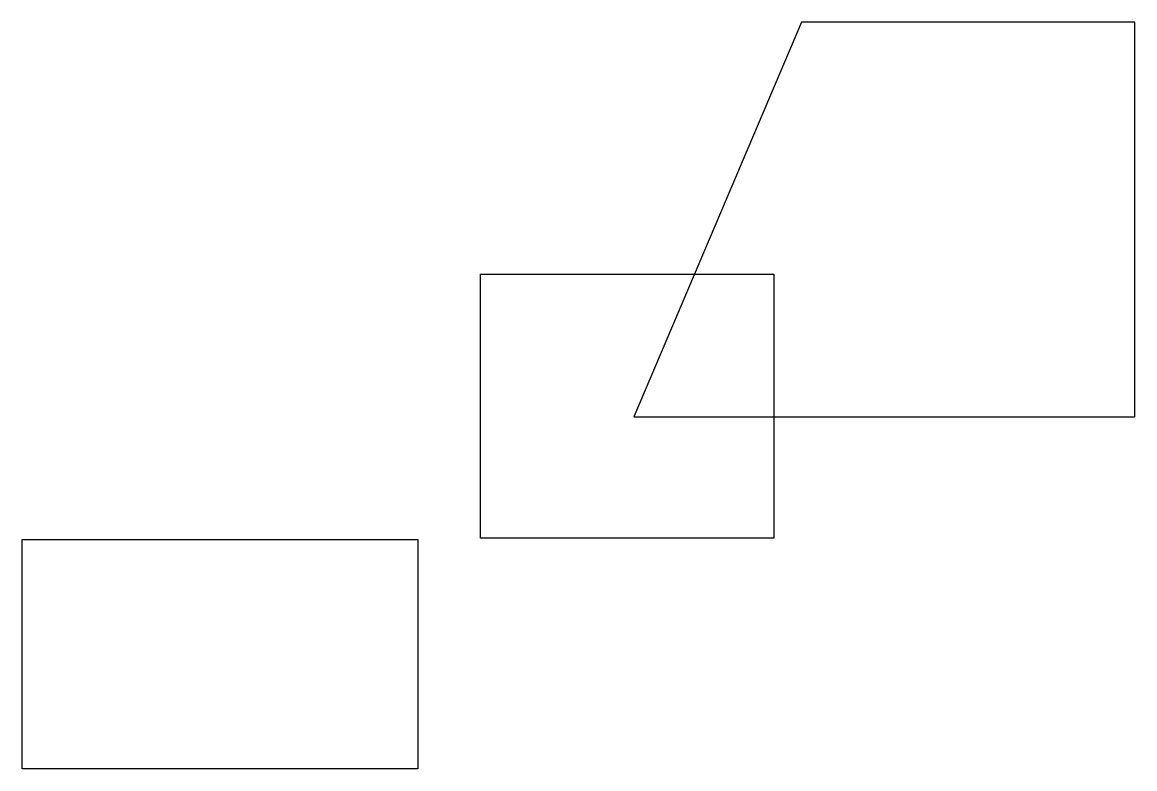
# Model space of a CAD drawing. Header units: millimetres. Extents: x -213 to 174, y -122 to 137.
import ezdxf

# ---------------------------------------------------------------- set-up
doc = ezdxf.new("R2010")
doc.units = ezdxf.units.MM

msp = doc.modelspace()

# ---------------------------------------------------------------- linework, layer by layer
for points in [[(0, 0), (174.20996, 0), (174.20996, 137.144011), (58.378869, 137.144011)], [(-53.282301, 49.575707), (48.649058, 49.575707), (48.649058, -42.162517), (-53.282301, -42.162517)], [(-212.665882, -42.625841), (-75.058546, -42.625841), (-75.058546, -122.317631), (-212.665882, -122.317631)]]:
    msp.add_lwpolyline(points, close=True)

doc.saveas('drawing.dxf')
